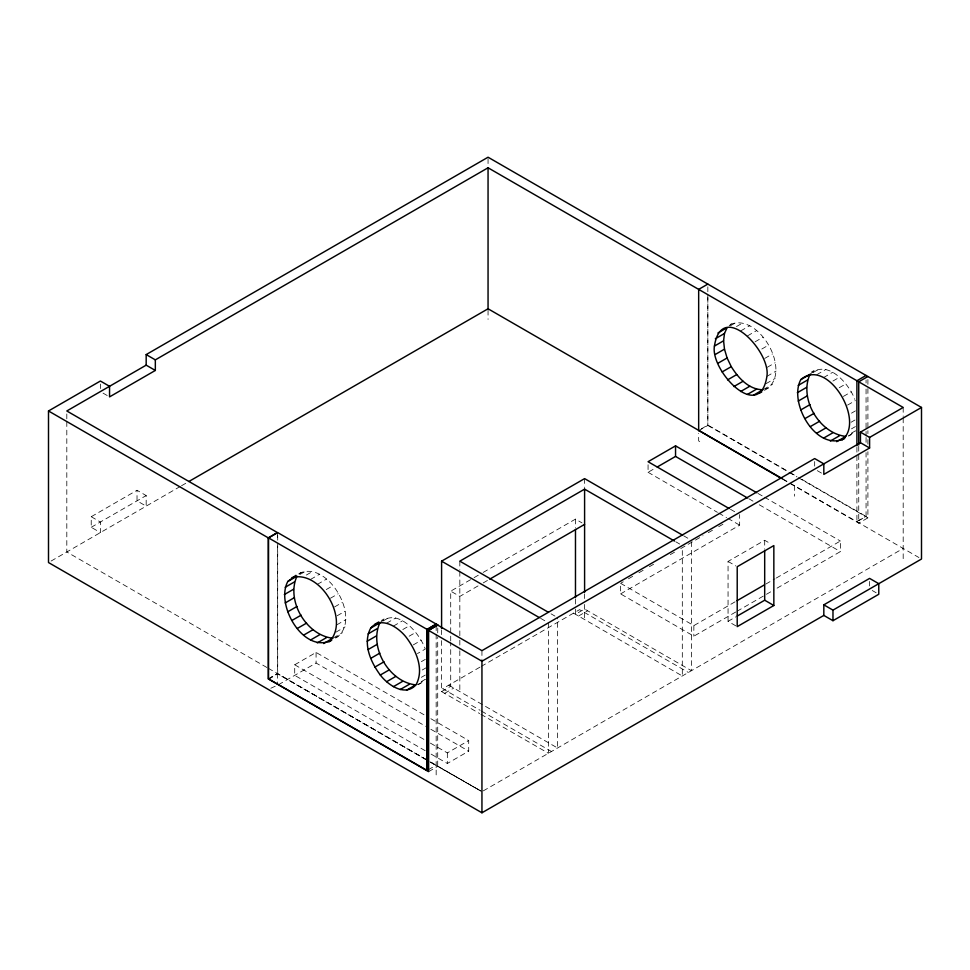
<?xml version="1.0" encoding="UTF-8"?>
<svg xmlns="http://www.w3.org/2000/svg" width="970" height="970" viewBox="0 0 970 970"><rect width="100%" height="100%" fill="white"/><g stroke="black" fill="none" stroke-linecap="round" stroke-linejoin="round"><path stroke-width="0.73" stroke-dasharray="4.85 3.64" d="M425.684 759.449L277.699 673.932L277.699 543.515M698.667 430.716L707.833 425.43L707.833 295.025M856.91 447.315L856.91 521.727L866.064 516.44L866.064 452.626M335.62 638.078C364.077 620.558 326.478 556.186 297.22 574.579M764.445 390.34C795.424 374.032 756.952 307.405 727.342 326.09M299.063 574.252L301.149 572.312M379.852 622.825C397.506 606.626 419.428 632.755 425.284 649.051L417.439 653.586M729.185 325.75L731.271 323.822M418.507 684.723L425.284 679.339L420.058 682.359M809.986 374.335C827.095 358.379 848.871 383.356 854.812 399.325M848.629 436.221L855.419 430.85L850.181 433.869M91.228 516.719L100.395 522.005L100.395 532.578L91.228 527.292L91.228 516.719L137.025 490.286L146.179 495.573L146.179 506.146L137.025 500.859L137.025 490.286M91.228 527.292L146.179 495.573M51.095 561.048L180.978 486.055M181.548 485.727L186.786 482.708M730.155 325.92L736.703 322.149M300.033 574.41L306.581 570.639M736.485 326.55L743.032 322.767M306.362 575.04L312.898 571.269M740.656 330.94L749.822 325.653M310.533 579.442L319.688 574.155M317.323 584.389L326.478 579.102M747.446 335.899L756.6 330.612M326.259 589.554L332.807 585.783M755.084 341.816L762.929 337.281M761.826 349.018L768.361 345.235M330.394 598.26L338.239 593.737M334.553 606.941L342.41 602.406M764.687 358.451L772.532 353.917M767.306 367.266L775.151 362.731M337.172 615.756L345.029 611.233M766.894 376.372L776.048 371.086M336.76 624.874L345.914 619.587M765.997 383.696L775.151 378.409M335.875 632.197L345.029 626.911M333.243 637.981L342.41 632.695M763.378 389.491L772.532 384.205M268.278 678.854L277.432 673.568M701.286 428.861L707.833 425.078L788.755 471.808M268.544 678.927L277.626 673.677L428.594 761.05M268.544 679.218L277.699 673.932M425.163 750.671L294.71 675.362L294.71 664.789L316.075 652.446L425.66 715.714M381.404 620.473L384.023 618.957M811.538 371.971L814.145 370.467M813.042 372.565L819.589 368.794M382.92 621.055L389.455 617.284M278.463 684.735L316.075 663.019L425.66 726.287M816.752 374.699L825.906 369.412M386.63 623.201L395.784 617.914M648.069 464.739L648.069 472.293L655.914 467.758M450.711 641L450.711 591.154L472.802 578.399M474.1 577.647L481.896 573.137M483.205 572.397L575.477 519.12L581.988 522.878M823.542 377.585L832.696 372.298M393.42 626.087L402.574 620.8M478.028 585.916L459.828 596.417L450.711 591.154M483.23 582.909L488.419 579.902M832.951 381.028L839.486 377.257M402.817 629.53L409.364 625.747M409.146 636.199L415.681 632.428M839.268 387.709L845.816 383.926M843.391 396.415L851.248 391.88M413.268 644.904L421.113 640.382M847.562 405.096L855.419 400.561M851.49 413.159L855.419 410.892M421.368 661.649L425.296 659.382M851.078 422.265L855.006 419.998M422.265 670.003L426.182 667.736M851.49 428.837L855.419 426.57M421.368 677.327L425.296 675.059M735.721 612.021L693.853 636.187L620.594 593.895L620.594 583.322L623.213 581.806M628.451 578.787L633.677 575.768M638.915 572.749L644.141 569.729M649.379 566.698L654.617 563.679M670.306 554.622L675.544 551.603M680.77 548.571L703.02 535.731M708.245 532.712L713.484 529.693M718.709 526.674L723.947 523.654M479.932 667.166L442.672 688.688L480.126 710.307M481.229 666.414L579.575 609.645L688.373 672.465M441.592 640.612L441.592 691.586L450.711 686.311L450.711 642.504M444.648 693.344L453.766 688.082M578.52 616.047L587.65 610.785M620.594 593.895L739.649 525.158L739.649 514.585M735.903 625.88L728.058 621.358L728.058 561.436L764.687 540.29L771.235 544.061M430.377 743.117L447.34 752.902L468.704 740.571L468.704 751.144L447.34 763.475L430.377 753.69M856.91 521.46L866.064 516.173M428.316 769.743L436.161 765.209M782.644 479.204L858.741 523.145L867.907 517.859L867.907 451.693M428.619 771.635L437.773 766.348L480.647 790.902M620.594 583.322L693.853 625.614L735.721 601.448M765.803 584.073L774.969 578.787M776.279 578.035L840.372 541.03L840.372 551.603L773.66 590.112M737.03 611.27L772.35 590.875M728.058 621.358L735.903 616.823M483.254 790.889L903.191 548.45M270.824 688.251L277.19 685.329M765.645 388.909L768.361 388.073M848.532 435.554L851.248 434.718M335.523 637.399L338.239 636.562M417.039 684.468L421.113 683.207M817.286 470.644L822.511 473.675M790.065 472.56L796.758 476.428M801.814 479.35L866.064 516.44M707.833 425.43L787.87 471.638M788.937 472.257L797.049 476.949M798.359 477.701L867.907 517.859M782.693 478.877L918.917 557.532M699.71 441.544L698.667 440.938L698.667 433.396M757.958 493.439L763.196 496.458M764.505 497.222L840.372 541.03M748.804 498.725L754.029 501.745M759.268 504.776L840.372 551.603M872.224 590.487L876.152 592.755M730.483 509.298L735.721 512.318M648.069 472.293L717.4 512.318M718.709 513.082L726.566 517.616M727.876 518.368L739.649 525.158M683.607 535.779L688.821 538.786M728.058 561.436L735.903 565.971M675.799 541.793L679.703 544.049M573.5 613.149L682.31 675.969L682.31 548.547M551.033 613.828L554.937 616.083M540.605 618.339L547.128 622.097M103.014 393.105L108.24 396.124M448.746 685.184L557.544 747.991L557.544 617.587M481.423 711.058L551.481 751.495M441.592 691.586L479.665 713.568M480.962 714.32L548.426 753.266L548.426 622.849M430.874 718.721L468.704 740.571M430.874 729.294L468.704 751.144M294.71 664.789L425.163 740.098M266.968 667.53L66.809 551.966L66.809 421.477M268.278 668.281L425.684 759.158M430.91 762.178L481.945 791.641L437.7 766.385L437.7 637.108M429.904 761.802L437.773 766.348M430.922 762.468L436.161 765.5M903.191 407.461L903.191 416.457M903.191 417.961L903.191 559.023M869.605 581.43L869.605 585.953M867.907 379.525L867.907 387.042M867.907 388.546L867.907 429.14M867.907 430.644L867.907 433.651M867.907 439.665L867.907 444.175M866.064 379.997L866.064 383.017M866.064 389.067L866.064 429.928M866.064 431.444L866.064 435.979M866.064 437.494L866.064 443.545M858.741 446.297L858.741 523.145M814.667 461.587L814.667 466.121M794.381 485.63L794.381 496.203M764.687 540.29L764.687 549.275M707.833 286.829L707.833 292.285M707.833 297.596L707.833 425.078M693.853 625.614L693.853 636.187M691.428 541.781L691.428 670.694L584.595 609.014L575.477 614.289L575.477 606.735M584.595 478.61L584.595 487.595M584.595 593.87L584.595 598.526M584.595 604.443L584.595 619.551M575.477 519.12L575.477 528.177M575.477 599.181L575.477 605.219M488.055 158.728L488.055 166.306M488.055 310.279L488.055 319.348M481.945 650.652L481.945 659.661M459.828 561.169L459.828 569.984M459.828 571.451L459.828 638.709M459.828 640.224L459.828 649.282M459.828 650.797L459.828 691.586M447.34 752.902L447.34 763.475M441.592 630.124L441.592 634.622M437.773 628.014L437.7 635.617M436.161 625.723L436.161 775.782M316.075 652.446L316.075 663.019M277.699 535.319L277.699 540.787M277.432 532.578L277.432 540.084M277.432 546.086L277.432 684.141M100.395 384.047L100.395 388.57M66.809 413.984L66.809 419.986"/><path stroke-width="1.45" d="M781.335 478.44L698.667 430.365M323.653 643.534L332.807 638.236C306.423 635.35 285.786 600.733 296.978 576.18L287.823 581.466C275.165 604.649 303.404 654.132 331.691 640.345M406.527 690.179L415.681 684.881C389.297 681.995 368.661 647.378 379.852 622.825L370.698 628.111C362.44 643.607 370.685 662.146 380.301 675.035C387.939 685.123 405.448 697.175 416.13 684.626C424.387 669.142 416.142 650.603 406.527 637.714C398.888 627.614 381.38 615.562 370.698 628.111M836.661 441.677L845.816 436.391C819.432 433.493 798.795 398.876 809.986 374.335L800.82 379.622C788.161 402.805 816.413 452.287 844.7 438.488M714.429 346.084C721.619 299.087 771.247 351.831 766.894 376.372C759.704 423.381 710.076 370.637 714.429 346.084L723.584 340.797L724.481 333.474L727.1 327.69L717.945 332.977M268.544 678.927L428.619 771.635L428.619 630.294L437.773 625.007L277.699 532.591L268.544 537.877L268.544 679.218M287.823 581.466L295.911 575.343M329.085 641.849C350.57 620.788 320.973 569.535 291.982 577.599M800.82 379.622C827.192 356.499 866.052 421.186 842.093 440.004M48.5 410.977L100.395 381.028L109.549 386.315L109.549 396.888L155.333 370.443L155.333 359.87L488.055 167.786L903.191 407.461L860.451 432.135L860.451 442.708L869.605 447.995L869.605 437.421L921.5 407.461L921.5 559.023L832.975 610.13L823.821 604.843L823.821 615.416L481.945 812.787L48.5 562.539L48.5 410.977L268.278 537.865L277.432 532.578L66.809 410.977L146.179 365.156L155.333 370.443M146.179 365.156L146.179 354.583L488.055 157.213L921.5 407.461M188.859 481.508L488.055 308.775L782.584 478.816M707.833 284.101L698.667 289.387L698.667 430.716M715.327 338.76L724.481 333.474M285.192 587.262L294.359 581.976M284.307 594.586L293.461 589.299M285.192 602.94L294.359 597.653M715.327 354.438L724.481 349.151L723.584 340.797M287.823 611.755L296.978 606.468M717.945 363.265L727.1 357.978L724.481 349.151M722.116 371.934L731.271 366.648C738.206 377.827 748.755 389.649 762.929 389.746L753.775 395.032M291.982 620.436L301.149 615.15M297.414 628.39L306.581 623.104M727.548 379.888L736.703 374.602M733.866 386.569L743.032 381.283M303.743 635.059L312.898 629.772M441.592 628.621L441.592 561.169L584.595 478.61L682.31 535.016M740.656 391.516L749.822 386.23M310.533 640.018L319.688 634.732M747.446 394.402L756.6 389.115M317.323 642.904L326.478 637.617M674.489 541.042L584.595 489.135L459.828 561.169L548.426 612.312M759.207 393.359L761.826 391.844M756.648 492.687L675.544 445.861L648.069 461.72L729.173 508.547M374.869 624.244L378.797 621.976M798.201 385.405L807.367 380.119M368.079 633.907L377.233 628.621M657.223 467.007L675.544 456.433L747.494 497.974M797.316 392.729L806.47 387.442M367.181 641.231L376.348 635.944M489.729 579.163L584.595 524.382M798.201 401.083L807.367 395.796M368.079 649.585L377.233 644.298M370.698 658.4L379.852 653.113M800.82 409.91L809.986 404.623M866.064 375.451L856.91 380.737L856.91 445.8M867.907 376.518L858.741 381.804L858.741 444.951M804.991 418.579L814.145 413.293M374.869 667.081L384.023 661.795M380.301 675.035L389.455 669.749M810.423 426.533L819.589 421.247M816.752 433.214L825.906 427.928M386.63 681.704L395.784 676.417M823.542 438.161L832.696 432.875M393.42 686.663L402.574 681.376M830.332 441.047L839.486 435.76M400.198 689.549L409.364 684.262M268.544 537.877L428.619 630.294L437.7 625.116L436.161 624.159L427.006 629.506L481.945 661.225L860.451 442.708M869.605 447.995L823.821 474.427L823.821 463.854L814.667 458.567L481.945 650.652L436.161 624.219M737.03 600.685L764.505 584.825M737.212 616.071L764.687 600.212L773.842 605.498L773.842 545.576L737.212 566.722L737.212 626.644L773.842 605.498M823.821 604.843L869.605 578.399L878.771 583.685L878.771 594.27L832.975 620.703L823.821 615.416M860.451 432.135L869.605 437.421M146.179 354.583L155.333 359.87M441.592 561.169L539.308 617.587M437.7 625.116L436.161 624.159L427.006 629.506L427.079 770.459L268.278 678.854L268.278 537.865M727.1 357.978L731.271 366.648M832.975 610.13L832.975 620.703M764.687 550.778L764.687 600.212M675.544 445.861L675.544 456.433M584.595 489.135L584.595 592.355M575.477 529.693L575.477 597.665M488.055 167.786L488.055 308.775M481.945 661.225L481.945 812.787M427.079 629.409L427.006 770.495"/></g></svg>
